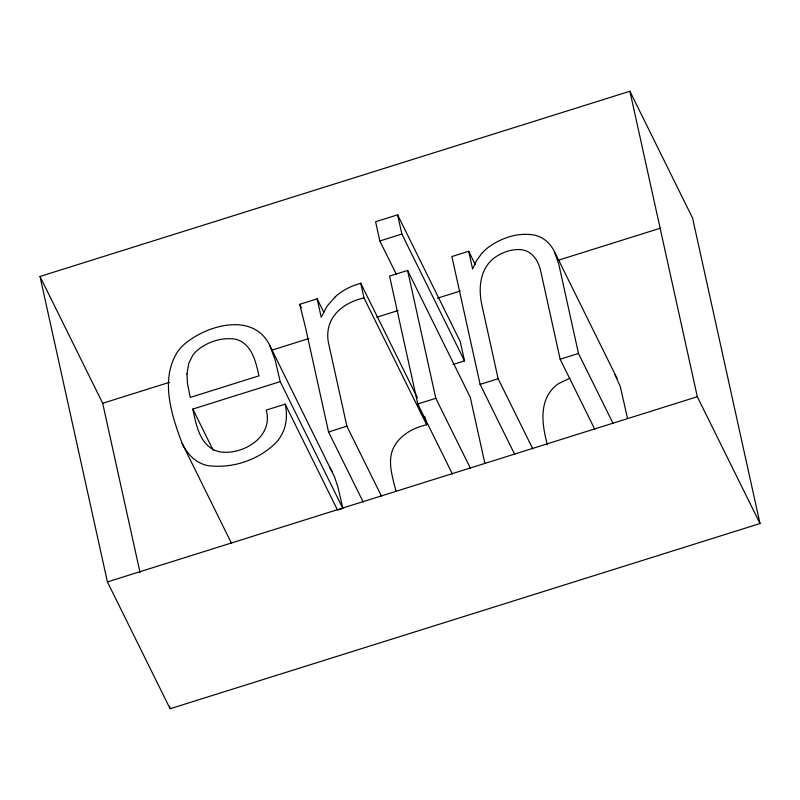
<?xml version="1.0" encoding="UTF-8"?>
<svg xmlns="http://www.w3.org/2000/svg" width="800" height="800" viewBox="0 0 800 800"><rect width="100%" height="100%" fill="white"/><g stroke="black" fill="none" stroke-linecap="round" stroke-linejoin="round"><path stroke-width="1.2" d="M335.32 296.79L327.06 306.16L321.22 317.32L317.15 298.84L299.73 304.31L305.31 326.64L328.55 431.96L363.19 502.04M569.95 378.16L558.5 383.64A29.29 23.3 -26.3 0 0 552.64 388.72C538.75 403.88 542.49 426.76 547.4 444.79M40 276.45L629.9 91.25L692.58 218.08L760 523.55L170.1 708.75L107.42 581.92L40 276.45L102.68 403.28L140.02 572.44M452.95 364.54L464.53 360.9L460.28 341.66L397.6 214.84L375.6 221.75L379.85 240.99L396.34 274.36M379.85 240.99L401.85 234.08L464.53 360.9M417.39 397.84L360.75 283.25L354.08 285.44A47.2 37.54 -26.3 0 0 335.31 296.78M484.78 463.02L470.27 397.27L407.59 270.44L389.56 276.1L417.77 403.95L452.41 474.03M475.29 264.61L468.7 251.26L451.89 256.54L480.1 384.38L514.74 454.47M102.68 403.28L169.42 382.33M271.91 350.15L308.85 338.55M376.78 317.23L398.23 310.49M437.56 298.14L460.2 291.04M557.92 260.36L660.41 228.18M337.41 509.85L285.17 404.16L266.23 410.11C273.56 436.16 244.46 454.62 221.36 452.05A28.02 22.29 -26.3 0 1 214.76 450.28C199.24 443.2 196.05 423.93 192.82 409.06L280.2 381.63L342.88 508.45L337.78 486.57L334.46 476.71L269.69 345.27C253.2 311.23 205.28 325.26 182.98 345.44A42.67 33.94 -26.3 0 0 177.41 352.02C159.91 379.77 171.6 415.15 182.06 443.25L231.54 543.37M328.55 431.96L346.89 426.2L381.53 496.29M417.77 403.95L435.8 398.29L470.44 468.37M480.1 384.38L498.13 378.72L532.77 448.81M498.13 378.72L482.04 305.81C478.7 291.09 479.18 273.58 489.95 261.89A29.29 23.3 -26.3 0 1 495.81 256.81C502.89 252.11 511.42 249.21 519.97 249.58A23.07 18.35 -26.3 0 1 527.55 251.57C535.21 255.33 539.1 263.7 540.83 271.65L560.16 359.24L578.49 353.49L613.13 423.58M107.42 581.92L697.32 396.72L760 523.55M338.16 509.94L341.7 508.83M395.91 491.13C392.55 476.59 386.08 459.01 395.13 445A33.18 26.39 -26.3 0 1 400.62 438.08C407.71 431.15 417.08 426.91 426.67 424.76L363.99 297.94C354.4 300.08 345.03 304.33 337.94 311.26A33.18 26.39 -26.3 0 0 332.45 318.18C327.8 325.72 326.7 335.1 328.67 343.67L346.89 426.2M615.01 374.76L620.33 386.68L627.47 418.24M329.94 467.78L332.37 472.1M617.05 378.32L554.37 251.5C551.28 245.28 546.33 239.81 539.92 236.95A34.24 27.24 -26.3 0 0 534.62 235.15C518.32 232.04 501.09 237.89 488 247.57A42.24 33.6 -26.3 0 0 481.54 253.72L476.39 260.87L472.61 268.98L468.7 251.26M182.06 443.25C185.96 451.29 191.75 458.81 199.9 462.86A40.36 32.11 -26.3 0 0 207.47 465.57C232.38 469.04 259.98 459.76 277.24 441.28A40.3 32.06 -26.3 0 0 281.14 435.66C286.69 426.24 287.59 414.68 285.17 404.16M560.16 359.24L594.8 429.33M317.15 298.84L323.74 312.19M299.73 304.31L301.38 307.64M192.82 409.06L213.16 450.23M554.37 251.5L558.88 264.63L578.49 353.49M269.69 345.27L275.1 359.74L280.2 381.63M629.9 91.25L697.32 396.72M397.6 214.84L401.85 234.08M407.59 270.44L435.8 398.29M424.93 416.86L426.67 424.76M360.75 283.25L363.99 297.94M169.56 706.31L170.1 708.75M186.96 374.05L187.46 383.32L190.25 397.42L258.99 375.84C256.05 363.07 252.82 347.29 239.95 340.78A26.27 20.9 -26.3 0 0 234.9 339.11C221.23 337.16 206.61 342.07 196.33 351.17A27.41 21.81 -26.3 0 0 192.66 355.49L188.7 363.49L186.96 374.05"/></g></svg>
